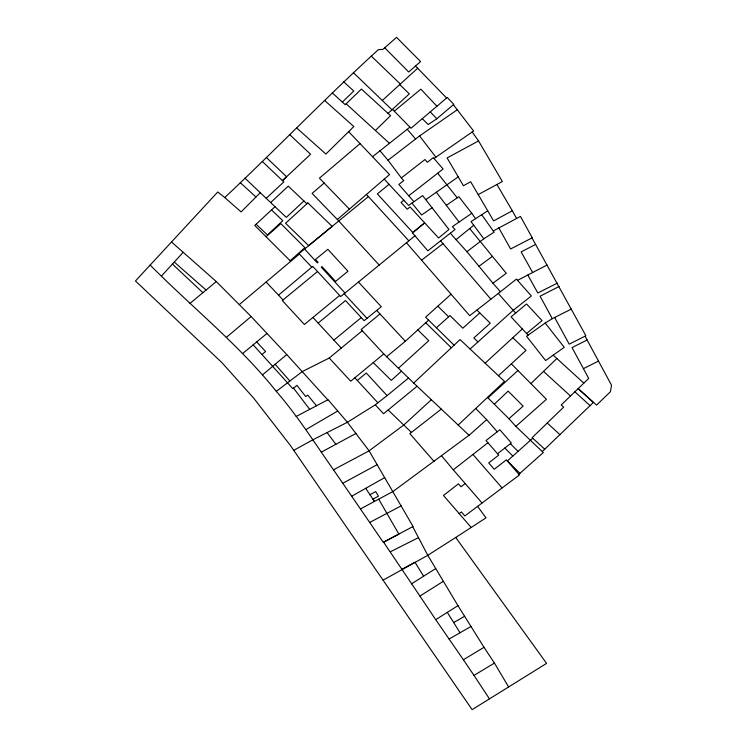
<?xml version="1.0" encoding="UTF-8"?>
<svg xmlns="http://www.w3.org/2000/svg" width="747" height="747" viewBox="0 0 747 747"><rect width="100%" height="100%" fill="white"/><g stroke="black" fill="none" stroke-linecap="round" stroke-linejoin="round"><path stroke-width="1.12" d="M161.511 275.998L183.183 252.29M383.071 580.186L427.788 555.31L455.717 537.476L546.571 663.383L472.123 709.65L290.247 445.259L253.635 398.067L221.943 362.668L135.459 280.975L217.75 191.988L224.744 197.553C276.614 148.896 325.813 97.484 378.421 49.629L382.875 49.395L396.573 37.35L420.58 61.571L408.712 72.011L384.705 47.789M224.744 197.553L241.094 211.924L260.273 192.698M375.386 130.492L390.56 115.682L361.417 89.07L345.217 104.692L332.228 92.852M342.359 102.087L353.798 91.031L343.676 81.806M530.874 383.594L556.86 358.513L583.837 383.136M542.294 451.543L593.342 402.474L578.159 388.617L596.582 405.079L610.411 391.745L611.541 385.247L585.06 336.169M547.29 423.026L532.125 437.667L544.843 449.274M532.742 438.228L507.428 460.899L519.921 473.346M494.374 404.146L508.165 391.12L523.143 406.125L508.912 418.722L487.502 397.404M458.172 425.034L504.496 381.4L460.059 339.577L413.689 383.062L383.762 353.91L361.146 329.511L379.971 313.955L405.313 341.276L428.601 320.136M266.203 198.328L283.841 181.913L262.262 161.436M270.647 202.549L288.286 186.134L306.877 203.782M290.704 261.338L254.774 225.473L275.008 206.686L286.297 217.396L303.926 200.98M382.287 100.471L417.694 68.229M388.057 113.404L409.328 93.842L399.636 84.514L400.261 83.944L371.324 56.128M485.13 363.173L522.33 328.951M498.454 375.722L526.019 350.362L512.825 337.691M431.346 399.72L403.763 425.024L369.093 450.824L333.498 469.807C314.861 443.27 297.651 415.883 276.297 391.353C239.012 344.731 192.026 307.316 150.166 265.073M487.996 397.871L517.932 370.503M398.384 368.271L428.769 340.651L417.797 329.857M451.067 294.234L425.603 317.195L454.092 345.17M436.397 327.802L449.974 315.561L462.851 328.194L479.789 312.918M401.372 371.287L391.269 380.382L373.239 362.603M470.078 349.008L513.338 310.182M497.25 431.794L486.68 419.655L469.452 434.969L393.053 491.461L360.446 508.959L333.498 469.807M518.885 474.261L543.302 452.551L515.841 426.388L508.912 418.722M266.119 236.696L280.872 223.642L304.879 247.687L290.135 260.74M515.841 426.388L546.421 399.318L511.359 363.845M372.529 156.721L409.907 127.139M324.142 183.052L312.097 193.408L337.345 219.497L379.233 265.073M337.345 219.497L389.551 174.574L348.634 131.659M360.054 143.639L319.436 178.188L349.391 209.132M422.288 118.67L428.208 124.534L436.836 118.782L453.821 104.347L447.238 97.465L410.999 128.26L392.502 109.314M262.468 374.901L286.755 354.592L327.821 399.841M226.388 337.364L251.132 316.513L286.755 354.592M408.833 240.823L368.43 196.601L298.996 253.625L311.798 267.165L312.769 266.371L340.669 296.568L414.958 235.8M239.264 304.608L299.388 254.036M266.128 282.011L278.538 295.14L311.798 267.165M481.703 214.706L494.103 232.149L483.832 238.779L466.912 251.674L450.32 233.223M189.962 303.403L216.294 281.563L251.132 316.513M242.644 353.536L266.987 333.442M526.579 333.489L542.07 320.594L526.56 303.992L511.06 316.887L528.12 335.142M394.369 111.116L420.869 89.173L436.911 106.242M262.076 354.433L265.596 351.529L256.623 341.911M312.928 317.456L318.147 323.106L345.497 300.555L364.125 320.696L381.269 306.718L358.485 282.086M318.147 323.106L333.9 340.137L361.249 317.587M276.297 391.353L302.414 371.502L329.222 358.028L362.267 330.725M383.762 353.91L350.716 381.213L329.222 358.028M386.619 356.711L405.313 341.276M317.531 271.525L282.291 300.565L304.402 324.487L339.642 295.448M475.587 218.656L471.768 213.287L452.365 226.668L455.044 229.525L427.835 250.824L412.456 232.887L424.66 222.867L438.573 237.985L448.947 229.469L422.625 195.611L408.637 205.416L384.229 179.149M389.159 184.229L377.356 193.903L412.876 232.541M412.456 232.887L424.66 222.867L410.047 206.928L407.264 209.216L401.036 202.437L403.81 200.215M354.844 377.805L357.29 380.438L366.31 373.042L387.095 395.621L408.478 378.075M293.748 450.338L312.61 439.918L347.392 422.279L375.293 404.809L387.095 395.621M417.059 386.236L383.528 413.754L375.293 404.809M455.978 239.694L473.729 225.249M253.158 344.797L292.815 388.673L296.951 385.349L305.691 396.545L307.68 395.06L316.485 405.77L328.054 399.71L347.392 422.279L369.093 450.824L413.063 526.504L383.286 542.35L360.446 508.959M465.166 483.524L461.03 486.801L458.471 483.832L443.466 495.476L471.18 527.457M498.268 293.44L516.438 279.098L531.341 295.971L513.17 310.322L498.268 293.44L469.704 315.673L406.452 242.775M441.626 455.885L453.28 469.807L487.95 442.747M441.281 409.095L409.842 433.662L434.156 461.506M379.747 150.586L388.029 160.231L401.354 177.935L424.978 159.531L427.359 162.267L433.26 157.664L443.12 168.99L408.74 195.789M497.511 453.737L511.34 442.962L499.846 429.758L486.017 440.534L498.725 455.128L488.715 462.925L494.243 469.265L506.335 459.844L519.464 474.933L464.839 515.934L461.385 511.938L459.2 513.637M421.513 260.236L442.99 243.653M388.029 160.231L419.553 135.963L457.239 109.781M466.912 251.674L492.917 283.197L506.279 273.29L469.676 228.545M478.976 266.305L492.348 256.398M545.198 323.049L526.542 336.262L545.618 360.54L564.265 347.327L545.198 323.049L552.304 318.68L571.362 309.053M425.753 199.645L458.228 176.89M446.332 205.341L458.873 196.676L471.768 213.287M433.998 158.523L473.598 130.996L453.354 104.739M432.065 207.769L421.625 214.968L411.933 203.1M455.717 537.476L486.017 517.848L477.566 506.317M487.726 210.822L471.012 221.616L483.832 238.779M411.466 583.865L435.734 568.56M378.692 499.164L398.861 534.077L383.594 542.191L419.926 596.069L443.363 581.287M419.926 596.069L435.725 619.683L457.958 605.64L427.788 555.31L412.727 526.691M493.272 230.982L520.444 216.406L532.247 237.789L510.593 248.984L498.679 227.667M435.725 619.683L463.392 659.75L484.019 647.322L494.439 663.084L508.604 686.923M463.392 659.75L473.99 675.4L494.439 663.084M306.289 429.376L337.728 410.999M453.662 622.568L464.615 616.284M449.087 639.04L470.983 626.481M351.716 496.213L384.696 477.604M342.948 483.206L376.89 464.783M401.522 569.522L414.987 562.23L423.605 576.217M478.211 194.603L502.367 181.54L478.547 140.931L447.108 157.934L463.411 185.714L470.685 181.773L493.636 220.897L512.321 210.785L516.579 218.413M321.247 452.187L356.076 433.4M369.961 494.691L375.694 491.591L378.468 496.176L372.949 499.145L374.471 501.424L365.703 488.323M296.129 416.509L316.485 405.77M369.98 522.302L401.251 505.803M517.54 280.33L547.131 265.017M554.657 317.475L569.205 344.171L585.881 335.758L535.618 244.437L521.154 251.926L532.658 272.524M559.092 286.474L540.09 296.195L552.304 318.68M557.29 283.16L537.831 292.983L527.812 275.027M390.345 551.8L418.675 537.532M587.142 339.997L572.034 347.588L588.711 378.43L561.212 404.967L563.64 407.18L547.224 422.979L559.961 434.679M583.416 368.644L598.515 361.081M171.521 241.981L216.294 281.563M174.266 262.048L206.051 290.051M324.796 100.612L353.835 126.542L325.897 154.059L296.858 128.139M346.141 103.796L389.336 143.219M574.873 391.783L590.055 405.649M543.499 371.39L570.503 396.003M553.2 355.161L556.86 358.513M240.235 182.623L255.997 197.031M289.883 134.787L310.565 154.255L282.469 180.615L286.605 176.731L266.334 157.477M172.417 264.065L202.885 292.684M413.689 383.062L469.032 435.286M271.497 209.954L282.786 220.664L267.435 234.96L256.137 224.259M244.923 178.131L275.008 206.686M353.312 72.608L391.979 109.79M388.141 409.972L411.438 432.41M425.706 322.741L451.328 347.766M476.894 310.07L490.247 323.18L473.859 337.961L477.912 341.939M437.826 306.177L448.62 316.775M510.36 443.718L518.091 451.421M504.795 448.06L512.844 456.081M415.509 66.035L446.603 98.006M475.718 408.506L486.68 419.655M366.394 194.509L368.43 196.601M430.253 111.901L436.836 118.782M513.17 310.322L515.691 313.03M333.9 340.137L341.258 348.074M344.19 293.711L366.992 318.362M278.538 295.14L283.01 299.977M357.29 380.438L377.814 402.736M304.543 248.956L317.354 262.907L318.063 262.328L315.449 259.489L327.858 249.321L347.981 271.217L335.571 281.386L321.976 266.586L321.266 267.165L345.03 293.02M376.74 310.416L379.971 313.955M492.917 283.197L500.443 291.722M275.073 364.228L289.883 381.026M401.354 177.935L403.735 180.681L398.879 184.462L413.903 201.718M472.935 454.447L502.021 487.856M453.28 469.807L482.02 502.974M440.571 240.851L490.872 299.155M407.302 129.38L415.584 139.026M437.695 173.22L457.239 197.824M419.553 135.963L435.912 157.187M436.332 192.24L459.069 222.036M293.515 388.113L309.688 409.347M327.083 432.578L335.861 444.297M472.179 131.986L478.547 140.931M473.99 675.4L489.425 698.818M457.958 605.64L484.019 647.322M447.294 612.372L460.04 632.765M496.923 184.49L512.321 210.785M531.976 237.929L535.618 244.437M307.857 202.895L285.541 223.288L308.642 245.632L332.116 226.36L307.857 202.895"/></g></svg>
